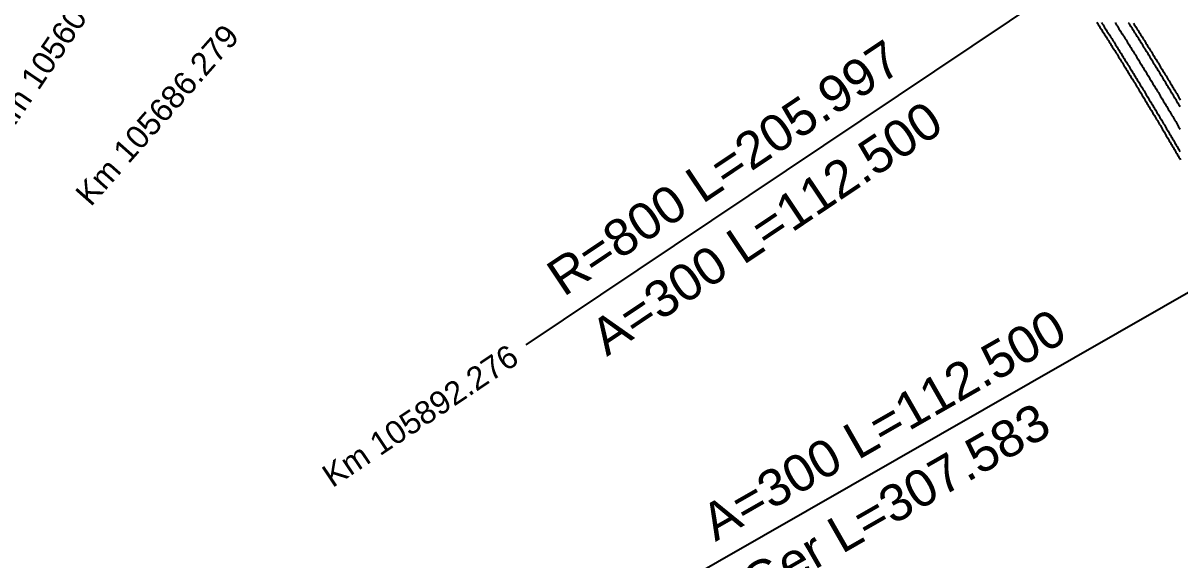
# Model space of a CAD drawing. Extents: x 2610184 to 2620710, y 1263771 to 1270672.
# Drawn here: x 2612275.1 to 2612668.5, y 1268379 to 1268561.4 of the extents above; entities that cross this region are included whole.
import ezdxf

# ---------------------------------------------------------------- set-up
doc = ezdxf.new("R2010")
doc.units = 0
doc.header["$LTSCALE"] = 5
doc.linetypes.add('DASHDOT', pattern=[10, 5, -2.5, 0, -2.5])
doc.linetypes.add('DASHEDX2', pattern=[3.75, 2.5, -1.25])
doc.layers.add('Grundriss_16', color=7, linetype='CONTINUOUS')
doc.layers.add('TunnelacsheWest', color=3, linetype='CONTINUOUS')
doc.styles.add('ARIAL', font='arial.ttf')

msp = doc.modelspace()

# ---------------------------------------------------------------- linework, layer by layer
at = {"layer": 'Grundriss_16', "color": 30, "linetype": 'Continuous', "lineweight": -3}
for p, q in [((2612635.22, 1268578.74), (2612446.01, 1268452.02)), ((2612693.36, 1268482.45), (2612495.71, 1268369.34))]:
    msp.add_line(p, q, dxfattribs=at)
at = {"layer": 'Grundriss_16', "color": 1, "linetype": 'DASHEDX2', "lineweight": -3, "ltscale": 0.75}
for points in [[(2612640.19, 1268561.72), (2612640.45, 1268561.31), (2612640.72, 1268560.89), (2612640.99, 1268560.47), (2612641.26, 1268560.05), (2612641.53, 1268559.63), (2612641.79, 1268559.21), (2612642.06, 1268558.79), (2612642.33, 1268558.37), (2612642.59, 1268557.95), (2612642.86, 1268557.53), (2612643.13, 1268557.11), (2612643.39, 1268556.69), (2612643.66, 1268556.27), (2612643.92, 1268555.85), (2612644.19, 1268555.43), (2612644.46, 1268555.01), (2612644.72, 1268554.59), (2612644.99, 1268554.17), (2612645.25, 1268553.75), (2612645.51, 1268553.32), (2612645.78, 1268552.9), (2612646.04, 1268552.48), (2612646.31, 1268552.06), (2612646.57, 1268551.64), (2612646.83, 1268551.21), (2612647.1, 1268550.79), (2612647.36, 1268550.37), (2612647.62, 1268549.95), (2612647.89, 1268549.53), (2612648.15, 1268549.1), (2612648.41, 1268548.68), (2612648.67, 1268548.26), (2612648.94, 1268547.83), (2612649.2, 1268547.41), (2612649.46, 1268546.99), (2612649.72, 1268546.56), (2612649.98, 1268546.14), (2612650.25, 1268545.72), (2612650.51, 1268545.29), (2612650.77, 1268544.87), (2612651.03, 1268544.44), (2612651.29, 1268544.02), (2612651.55, 1268543.6), (2612651.81, 1268543.17), (2612652.07, 1268542.75), (2612652.33, 1268542.32), (2612652.59, 1268541.9), (2612652.85, 1268541.47), (2612653.11, 1268541.05), (2612653.37, 1268540.62), (2612653.63, 1268540.2), (2612653.89, 1268539.77), (2612654.14, 1268539.35), (2612654.4, 1268538.92), (2612654.66, 1268538.49), (2612654.92, 1268538.07), (2612655.18, 1268537.64), (2612655.44, 1268537.22), (2612655.69, 1268536.79), (2612655.95, 1268536.36), (2612656.21, 1268535.94), (2612656.47, 1268535.51), (2612656.72, 1268535.09), (2612656.98, 1268534.66), (2612657.24, 1268534.23), (2612657.49, 1268533.8), (2612657.75, 1268533.38), (2612658.01, 1268532.95), (2612658.26, 1268532.52), (2612658.52, 1268532.1), (2612658.78, 1268531.67), (2612659.03, 1268531.24), (2612659.29, 1268530.81), (2612659.54, 1268530.39), (2612659.8, 1268529.96), (2612660.06, 1268529.53), (2612660.31, 1268529.1), (2612660.57, 1268528.67), (2612660.82, 1268528.25), (2612661.08, 1268527.82), (2612661.33, 1268527.39), (2612661.59, 1268526.96), (2612661.84, 1268526.53), (2612662.09, 1268526.1), (2612662.35, 1268525.68), (2612662.6, 1268525.25), (2612662.86, 1268524.82), (2612663.11, 1268524.39), (2612663.37, 1268523.96), (2612663.62, 1268523.53), (2612663.87, 1268523.1), (2612664.13, 1268522.67), (2612664.38, 1268522.24), (2612664.63, 1268521.81), (2612664.89, 1268521.38), (2612665.14, 1268520.95), (2612665.39, 1268520.52), (2612665.65, 1268520.1), (2612665.9, 1268519.67), (2612666.15, 1268519.24), (2612666.4, 1268518.81), (2612666.66, 1268518.38), (2612666.91, 1268517.95), (2612667.16, 1268517.52), (2612667.41, 1268517.08), (2612667.67, 1268516.65), (2612667.92, 1268516.22), (2612668.17, 1268515.79), (2612668.42, 1268515.36), (2612668.67, 1268514.93)], [(2612641.82, 1268561.59), (2612642.09, 1268561.17), (2612642.35, 1268560.75), (2612642.62, 1268560.33), (2612642.89, 1268559.91), (2612643.16, 1268559.49), (2612643.42, 1268559.07), (2612643.69, 1268558.65), (2612643.96, 1268558.23), (2612644.23, 1268557.81), (2612644.49, 1268557.39), (2612644.76, 1268556.96), (2612645.02, 1268556.54), (2612645.29, 1268556.12), (2612645.56, 1268555.7), (2612645.82, 1268555.28), (2612646.09, 1268554.86), (2612646.35, 1268554.44), (2612646.62, 1268554.01), (2612646.88, 1268553.59), (2612647.15, 1268553.17), (2612647.41, 1268552.75), (2612647.67, 1268552.33), (2612647.94, 1268551.9), (2612648.2, 1268551.48), (2612648.46, 1268551.06), (2612648.73, 1268550.63), (2612648.99, 1268550.21), (2612649.25, 1268549.79), (2612649.52, 1268549.37), (2612649.78, 1268548.94), (2612650.04, 1268548.52), (2612650.3, 1268548.09), (2612650.57, 1268547.67), (2612650.83, 1268547.25), (2612651.09, 1268546.82), (2612651.35, 1268546.4), (2612651.61, 1268545.97), (2612651.87, 1268545.55), (2612652.14, 1268545.12), (2612652.4, 1268544.7), (2612652.66, 1268544.28), (2612652.92, 1268543.85), (2612653.18, 1268543.43), (2612653.44, 1268543), (2612653.7, 1268542.58), (2612653.96, 1268542.15), (2612654.22, 1268541.72), (2612654.48, 1268541.3), (2612654.74, 1268540.87), (2612655, 1268540.45), (2612655.25, 1268540.02), (2612655.51, 1268539.6), (2612655.77, 1268539.17), (2612656.03, 1268538.74), (2612656.29, 1268538.32), (2612656.55, 1268537.89), (2612656.81, 1268537.46), (2612657.06, 1268537.04), (2612657.32, 1268536.61), (2612657.58, 1268536.18), (2612657.84, 1268535.76), (2612658.09, 1268535.33), (2612658.35, 1268534.9), (2612658.61, 1268534.47), (2612658.87, 1268534.05), (2612659.12, 1268533.62), (2612659.38, 1268533.19), (2612659.64, 1268532.76), (2612659.89, 1268532.34), (2612660.15, 1268531.91), (2612660.4, 1268531.48), (2612660.66, 1268531.05), (2612660.92, 1268530.63), (2612661.17, 1268530.2), (2612661.43, 1268529.77), (2612661.68, 1268529.34), (2612661.94, 1268528.91), (2612662.19, 1268528.48), (2612662.45, 1268528.05), (2612662.7, 1268527.63), (2612662.96, 1268527.2), (2612663.21, 1268526.77), (2612663.47, 1268526.34), (2612663.72, 1268525.91), (2612663.98, 1268525.48), (2612664.23, 1268525.05), (2612664.48, 1268524.62), (2612664.74, 1268524.19), (2612664.99, 1268523.76), (2612665.25, 1268523.33), (2612665.5, 1268522.9), (2612665.75, 1268522.47), (2612666.01, 1268522.04), (2612666.26, 1268521.61), (2612666.51, 1268521.18), (2612666.77, 1268520.75), (2612667.02, 1268520.32), (2612667.27, 1268519.89), (2612667.52, 1268519.46), (2612667.78, 1268519.03), (2612668.03, 1268518.6), (2612668.28, 1268518.17), (2612668.53, 1268517.74)], [(2612668.6, 1268532.88), (2612668.34, 1268533.31), (2612668.08, 1268533.74), (2612667.83, 1268534.17), (2612667.57, 1268534.6), (2612667.31, 1268535.03), (2612667.05, 1268535.46), (2612666.8, 1268535.89), (2612666.54, 1268536.32), (2612666.28, 1268536.75), (2612666.02, 1268537.18), (2612665.77, 1268537.61), (2612665.51, 1268538.04), (2612665.25, 1268538.47), (2612664.99, 1268538.9), (2612664.73, 1268539.33), (2612664.47, 1268539.76), (2612664.21, 1268540.19), (2612663.96, 1268540.62), (2612663.7, 1268541.05), (2612663.44, 1268541.47), (2612663.18, 1268541.9), (2612662.92, 1268542.33), (2612662.66, 1268542.76), (2612662.4, 1268543.19), (2612662.14, 1268543.62), (2612661.88, 1268544.05), (2612661.62, 1268544.48), (2612661.36, 1268544.9), (2612661.09, 1268545.33), (2612660.83, 1268545.76), (2612660.57, 1268546.19), (2612660.31, 1268546.62), (2612660.05, 1268547.04), (2612659.79, 1268547.47), (2612659.53, 1268547.9), (2612659.26, 1268548.33), (2612659, 1268548.76), (2612658.74, 1268549.18), (2612658.48, 1268549.61), (2612658.21, 1268550.04), (2612657.95, 1268550.46), (2612657.69, 1268550.89), (2612657.42, 1268551.32), (2612657.16, 1268551.75), (2612656.9, 1268552.17), (2612656.63, 1268552.6), (2612656.37, 1268553.02), (2612656.1, 1268553.45), (2612655.84, 1268553.88), (2612655.57, 1268554.3), (2612655.31, 1268554.73), (2612655.04, 1268555.16), (2612654.78, 1268555.58), (2612654.51, 1268556.01), (2612654.25, 1268556.43), (2612653.98, 1268556.86), (2612653.71, 1268557.28), (2612653.45, 1268557.71), (2612653.18, 1268558.13), (2612652.91, 1268558.56), (2612652.65, 1268558.98), (2612652.38, 1268559.41), (2612652.11, 1268559.83), (2612651.84, 1268560.26), (2612651.58, 1268560.68), (2612651.31, 1268561.11), (2612651.04, 1268561.53)], [(2612652.68, 1268561.38), (2612652.94, 1268560.95), (2612653.21, 1268560.53), (2612653.48, 1268560.1), (2612653.75, 1268559.68), (2612654.01, 1268559.25), (2612654.28, 1268558.82), (2612654.55, 1268558.4), (2612654.82, 1268557.97), (2612655.08, 1268557.55), (2612655.35, 1268557.12), (2612655.61, 1268556.7), (2612655.88, 1268556.27), (2612656.15, 1268555.84), (2612656.41, 1268555.42), (2612656.68, 1268554.99), (2612656.94, 1268554.56), (2612657.21, 1268554.14), (2612657.47, 1268553.71), (2612657.74, 1268553.28), (2612658, 1268552.86), (2612658.26, 1268552.43), (2612658.53, 1268552), (2612658.79, 1268551.57), (2612659.06, 1268551.15), (2612659.32, 1268550.72), (2612659.58, 1268550.29), (2612659.85, 1268549.86), (2612660.11, 1268549.44), (2612660.37, 1268549.01), (2612660.63, 1268548.58), (2612660.9, 1268548.15), (2612661.16, 1268547.72), (2612661.42, 1268547.29), (2612661.68, 1268546.87), (2612661.94, 1268546.44), (2612662.2, 1268546.01), (2612662.47, 1268545.58), (2612662.73, 1268545.15), (2612662.99, 1268544.72), (2612663.25, 1268544.29), (2612663.51, 1268543.86), (2612663.77, 1268543.44), (2612664.03, 1268543.01), (2612664.29, 1268542.58), (2612664.55, 1268542.15), (2612664.81, 1268541.72), (2612665.07, 1268541.29), (2612665.33, 1268540.86), (2612665.59, 1268540.43), (2612665.85, 1268540), (2612666.1, 1268539.57), (2612666.36, 1268539.14), (2612666.62, 1268538.71), (2612666.88, 1268538.28), (2612667.14, 1268537.85), (2612667.4, 1268537.42), (2612667.65, 1268536.99), (2612667.91, 1268536.56), (2612668.17, 1268536.13), (2612668.43, 1268535.7), (2612668.69, 1268535.27)]]:
    msp.add_lwpolyline(points, dxfattribs=at)
at = {"layer": 'TunnelacsheWest', "color": 3, "linetype": 'DASHDOT', "lineweight": -3}
msp.add_lwpolyline([(2612646.43, 1268561.57), (2612646.69, 1268561.15), (2612646.96, 1268560.73), (2612647.23, 1268560.3), (2612647.5, 1268559.88), (2612647.77, 1268559.46), (2612648.03, 1268559.04), (2612648.3, 1268558.61), (2612648.57, 1268558.19), (2612648.83, 1268557.77), (2612649.1, 1268557.34), (2612649.37, 1268556.92), (2612649.63, 1268556.5), (2612649.9, 1268556.07), (2612650.16, 1268555.65), (2612650.43, 1268555.23), (2612650.69, 1268554.8), (2612650.96, 1268554.38), (2612651.22, 1268553.96), (2612651.49, 1268553.53), (2612651.75, 1268553.11), (2612652.02, 1268552.68), (2612652.28, 1268552.26), (2612652.55, 1268551.83), (2612652.81, 1268551.41), (2612653.07, 1268550.98), (2612653.34, 1268550.56), (2612653.6, 1268550.13), (2612653.86, 1268549.71), (2612654.13, 1268549.28), (2612654.39, 1268548.86), (2612654.65, 1268548.43), (2612654.91, 1268548.01), (2612655.17, 1268547.58), (2612655.44, 1268547.15), (2612655.7, 1268546.73), (2612655.96, 1268546.3), (2612656.22, 1268545.88), (2612656.48, 1268545.45), (2612656.74, 1268545.02), (2612657, 1268544.6), (2612657.27, 1268544.17), (2612657.53, 1268543.74), (2612657.79, 1268543.32), (2612658.05, 1268542.89), (2612658.31, 1268542.46), (2612658.57, 1268542.03), (2612658.83, 1268541.61), (2612659.08, 1268541.18), (2612659.34, 1268540.75), (2612659.6, 1268540.32), (2612659.86, 1268539.9), (2612660.12, 1268539.47), (2612660.38, 1268539.04), (2612660.64, 1268538.61), (2612660.9, 1268538.19), (2612661.16, 1268537.76), (2612661.41, 1268537.33), (2612661.67, 1268536.9), (2612661.93, 1268536.47), (2612662.19, 1268536.04), (2612662.44, 1268535.61), (2612662.7, 1268535.19), (2612662.96, 1268534.76), (2612663.22, 1268534.33), (2612663.47, 1268533.9), (2612663.73, 1268533.47), (2612663.99, 1268533.04), (2612664.24, 1268532.61), (2612664.5, 1268532.18), (2612664.76, 1268531.75), (2612665.01, 1268531.32), (2612665.27, 1268530.89), (2612665.52, 1268530.47), (2612665.78, 1268530.04), (2612666.03, 1268529.61), (2612666.29, 1268529.18), (2612666.54, 1268528.75), (2612666.8, 1268528.32), (2612667.05, 1268527.89), (2612667.31, 1268527.46), (2612667.56, 1268527.03), (2612667.82, 1268526.6), (2612668.07, 1268526.16), (2612668.33, 1268525.73), (2612668.58, 1268525.3)], dxfattribs=at)

# ---------------------------------------------------------------- texts
at = {"layer": 'Grundriss_16', "color": 30, "lineweight": -3, "style": 'ARIAL'}
for s, height, rotation, p in [('Km 105609.306', 7.8125, 55.9625, (2612269.38, 1268522.1)), ('Km 105686.279', 7.8125, 48.5639, (2612298.06, 1268498.73)), ('R=800 L=205.997', 12.5, 33.8105, (2612458.88, 1268468.16)), ('A=300 L=112.500', 12.5, 33.8105, (2612473.58, 1268447.91)), ('A=300 L=112.500', 12.5, 29.7819, (2612510.51, 1268385.01)), ('Km 105892.276', 7.8125, 33.8105, (2612380.26, 1268403.28)), ('Ger L=307.583', 12.5, 29.7819, (2612524.07, 1268363.97))]:
    msp.add_text(s, height=height, rotation=rotation, dxfattribs=at).set_placement(p)

doc.saveas('drawing.dxf')
